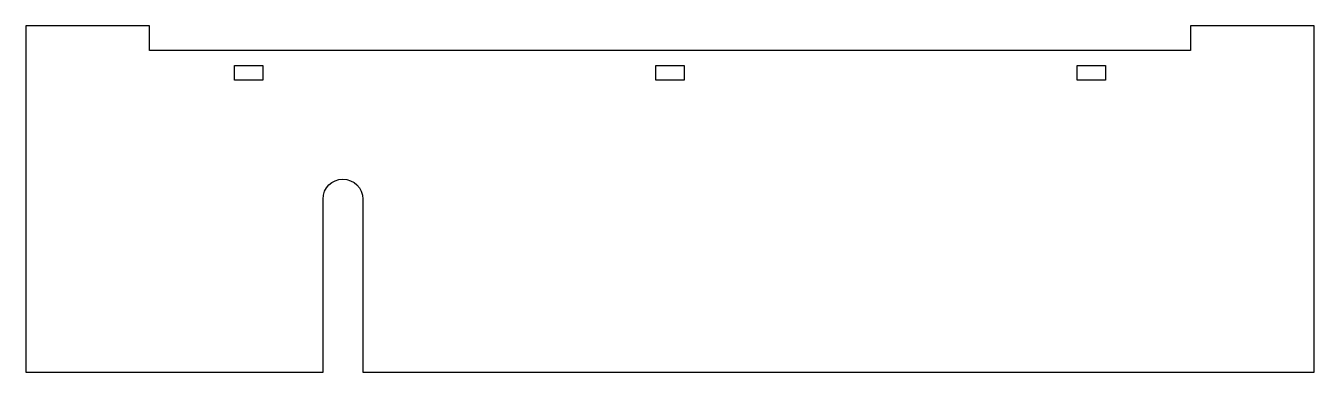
# Model space of a CAD drawing. Header units: millimetres. Extents: x -5 to 255, y 0 to 70.
import ezdxf

# ---------------------------------------------------------------- set-up
doc = ezdxf.new("R2010")
doc.units = ezdxf.units.MM

msp = doc.modelspace()

# ---------------------------------------------------------------- linework, layer by layer
msp.add_lwpolyline([(63, 35), (63, 0), (255, 0), (255, 70), (230, 70), (230, 65), (20, 65), (20, 70), (-5, 70), (-5, 0), (55, 0), (55, 35, -1)], format="xyb", close=True)
for points in [[(37.15, 59), (37.15, 62), (42.85, 62), (42.85, 59)], [(122.15, 62), (127.85, 62), (127.85, 59), (122.15, 59)], [(207.15, 59), (207.15, 62), (212.85, 62), (212.85, 59)]]:
    msp.add_lwpolyline(points, close=True)

doc.saveas('drawing.dxf')
